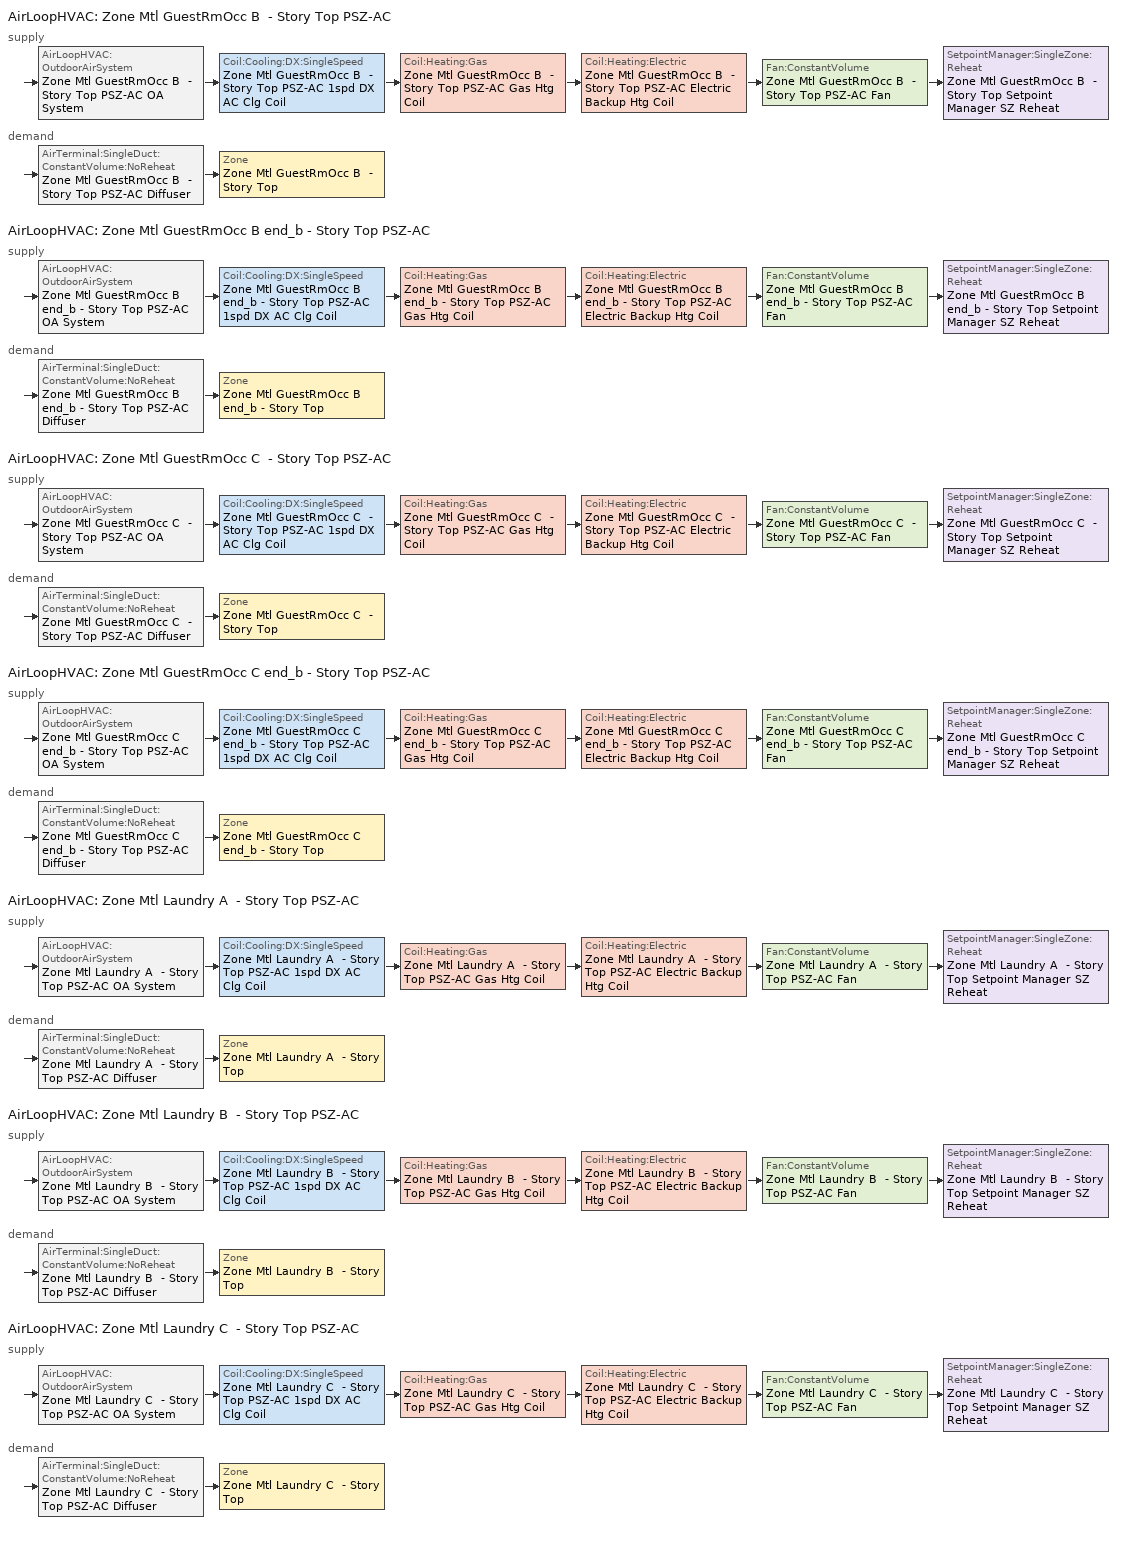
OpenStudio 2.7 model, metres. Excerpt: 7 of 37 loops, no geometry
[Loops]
AirLoopHVAC 'Zone Mtl GuestRmOcc B  - Story Top PSZ-AC'
 supply: AirLoopHVAC:OutdoorAirSystem 'Zone Mtl GuestRmOcc B  - Story Top PSZ-AC OA System' > Coil:Cooling:DX:SingleSpeed 'Zone Mtl GuestRmOcc B  - Story Top PSZ-AC 1spd DX AC Clg Coil' > Coil:Heating:Gas 'Zone Mtl GuestRmOcc B  - Story Top PSZ-AC Gas Htg Coil' > Coil:Heating:Electric 'Zone Mtl GuestRmOcc B  - Story Top PSZ-AC Electric Backup Htg Coil' > Fan:ConstantVolume 'Zone Mtl GuestRmOcc B  - Story Top PSZ-AC Fan' > SetpointManager:SingleZone:Reheat 'Zone Mtl GuestRmOcc B  - Story Top Setpoint Manager SZ Reheat'
 demand: AirTerminal:SingleDuct:ConstantVolume:NoReheat 'Zone Mtl GuestRmOcc B  - Story Top PSZ-AC Diffuser' > Zone 'Zone Mtl GuestRmOcc B  - Story Top'
AirLoopHVAC 'Zone Mtl GuestRmOcc B end_b - Story Top PSZ-AC'
 supply: AirLoopHVAC:OutdoorAirSystem 'Zone Mtl GuestRmOcc B end_b - Story Top PSZ-AC OA System' > Coil:Cooling:DX:SingleSpeed 'Zone Mtl GuestRmOcc B end_b - Story Top PSZ-AC 1spd DX AC Clg Coil' > Coil:Heating:Gas 'Zone Mtl GuestRmOcc B end_b - Story Top PSZ-AC Gas Htg Coil' > Coil:Heating:Electric 'Zone Mtl GuestRmOcc B end_b - Story Top PSZ-AC Electric Backup Htg Coil' > Fan:ConstantVolume 'Zone Mtl GuestRmOcc B end_b - Story Top PSZ-AC Fan' > SetpointManager:SingleZone:Reheat 'Zone Mtl GuestRmOcc B end_b - Story Top Setpoint Manager SZ Reheat'
 demand: AirTerminal:SingleDuct:ConstantVolume:NoReheat 'Zone Mtl GuestRmOcc B end_b - Story Top PSZ-AC Diffuser' > Zone 'Zone Mtl GuestRmOcc B end_b - Story Top'
AirLoopHVAC 'Zone Mtl GuestRmOcc C  - Story Top PSZ-AC'
 supply: AirLoopHVAC:OutdoorAirSystem 'Zone Mtl GuestRmOcc C  - Story Top PSZ-AC OA System' > Coil:Cooling:DX:SingleSpeed 'Zone Mtl GuestRmOcc C  - Story Top PSZ-AC 1spd DX AC Clg Coil' > Coil:Heating:Gas 'Zone Mtl GuestRmOcc C  - Story Top PSZ-AC Gas Htg Coil' > Coil:Heating:Electric 'Zone Mtl GuestRmOcc C  - Story Top PSZ-AC Electric Backup Htg Coil' > Fan:ConstantVolume 'Zone Mtl GuestRmOcc C  - Story Top PSZ-AC Fan' > SetpointManager:SingleZone:Reheat 'Zone Mtl GuestRmOcc C  - Story Top Setpoint Manager SZ Reheat'
 demand: AirTerminal:SingleDuct:ConstantVolume:NoReheat 'Zone Mtl GuestRmOcc C  - Story Top PSZ-AC Diffuser' > Zone 'Zone Mtl GuestRmOcc C  - Story Top'
AirLoopHVAC 'Zone Mtl GuestRmOcc C end_b - Story Top PSZ-AC'
 supply: AirLoopHVAC:OutdoorAirSystem 'Zone Mtl GuestRmOcc C end_b - Story Top PSZ-AC OA System' > Coil:Cooling:DX:SingleSpeed 'Zone Mtl GuestRmOcc C end_b - Story Top PSZ-AC 1spd DX AC Clg Coil' > Coil:Heating:Gas 'Zone Mtl GuestRmOcc C end_b - Story Top PSZ-AC Gas Htg Coil' > Coil:Heating:Electric 'Zone Mtl GuestRmOcc C end_b - Story Top PSZ-AC Electric Backup Htg Coil' > Fan:ConstantVolume 'Zone Mtl GuestRmOcc C end_b - Story Top PSZ-AC Fan' > SetpointManager:SingleZone:Reheat 'Zone Mtl GuestRmOcc C end_b - Story Top Setpoint Manager SZ Reheat'
 demand: AirTerminal:SingleDuct:ConstantVolume:NoReheat 'Zone Mtl GuestRmOcc C end_b - Story Top PSZ-AC Diffuser' > Zone 'Zone Mtl GuestRmOcc C end_b - Story Top'
AirLoopHVAC 'Zone Mtl Laundry A  - Story Top PSZ-AC'
 supply: AirLoopHVAC:OutdoorAirSystem 'Zone Mtl Laundry A  - Story Top PSZ-AC OA System' > Coil:Cooling:DX:SingleSpeed 'Zone Mtl Laundry A  - Story Top PSZ-AC 1spd DX AC Clg Coil' > Coil:Heating:Gas 'Zone Mtl Laundry A  - Story Top PSZ-AC Gas Htg Coil' > Coil:Heating:Electric 'Zone Mtl Laundry A  - Story Top PSZ-AC Electric Backup Htg Coil' > Fan:ConstantVolume 'Zone Mtl Laundry A  - Story Top PSZ-AC Fan' > SetpointManager:SingleZone:Reheat 'Zone Mtl Laundry A  - Story Top Setpoint Manager SZ Reheat'
 demand: AirTerminal:SingleDuct:ConstantVolume:NoReheat 'Zone Mtl Laundry A  - Story Top PSZ-AC Diffuser' > Zone 'Zone Mtl Laundry A  - Story Top'
AirLoopHVAC 'Zone Mtl Laundry B  - Story Top PSZ-AC'
 supply: AirLoopHVAC:OutdoorAirSystem 'Zone Mtl Laundry B  - Story Top PSZ-AC OA System' > Coil:Cooling:DX:SingleSpeed 'Zone Mtl Laundry B  - Story Top PSZ-AC 1spd DX AC Clg Coil' > Coil:Heating:Gas 'Zone Mtl Laundry B  - Story Top PSZ-AC Gas Htg Coil' > Coil:Heating:Electric 'Zone Mtl Laundry B  - Story Top PSZ-AC Electric Backup Htg Coil' > Fan:ConstantVolume 'Zone Mtl Laundry B  - Story Top PSZ-AC Fan' > SetpointManager:SingleZone:Reheat 'Zone Mtl Laundry B  - Story Top Setpoint Manager SZ Reheat'
 demand: AirTerminal:SingleDuct:ConstantVolume:NoReheat 'Zone Mtl Laundry B  - Story Top PSZ-AC Diffuser' > Zone 'Zone Mtl Laundry B  - Story Top'
AirLoopHVAC 'Zone Mtl Laundry C  - Story Top PSZ-AC'
 supply: AirLoopHVAC:OutdoorAirSystem 'Zone Mtl Laundry C  - Story Top PSZ-AC OA System' > Coil:Cooling:DX:SingleSpeed 'Zone Mtl Laundry C  - Story Top PSZ-AC 1spd DX AC Clg Coil' > Coil:Heating:Gas 'Zone Mtl Laundry C  - Story Top PSZ-AC Gas Htg Coil' > Coil:Heating:Electric 'Zone Mtl Laundry C  - Story Top PSZ-AC Electric Backup Htg Coil' > Fan:ConstantVolume 'Zone Mtl Laundry C  - Story Top PSZ-AC Fan' > SetpointManager:SingleZone:Reheat 'Zone Mtl Laundry C  - Story Top Setpoint Manager SZ Reheat'
 demand: AirTerminal:SingleDuct:ConstantVolume:NoReheat 'Zone Mtl Laundry C  - Story Top PSZ-AC Diffuser' > Zone 'Zone Mtl Laundry C  - Story Top'
[Sizing:Zone] Zone Cooling Design Supply Air Temperature Input Method=SupplyAirTemperature; Zone Cooling Design Supply Air Temperature {C}=12.7778; Zone Cooling Design Supply Air Temperature Difference {deltaC}=11.11; Zone Heating Design Supply Air Temperature Input Method=SupplyAirTemperature; Zone Heating Design Supply Air Temperature {C}=50; Zone Heating Design Supply Air Temperature Difference {deltaC}=11.11; Zone Cooling Design Supply Air Humidity Ratio {kg-H2O/kg-air}=0.0085; Zone Heating Design Supply Air Humidity Ratio {kg-H2O/kg-air}=0.008; Cooling Design Air Flow Method=DesignDay; Heating Design Air Flow Method=DesignDay; Account for Dedicated Outdoor Air System=No; Dedicated Outdoor Air System Control Strategy=NeutralSupplyAir; Dedicated Outdoor Air Low Setpoint Temperature for Design {C}=autosize; Dedicated Outdoor Air High Setpoint Temperature for Design {C}=autosize
Zone Mtl Laundry A  - Story Top; Zone Mtl Laundry B  - Story Top; Zone Mtl Laundry C  - Story Top; Zone Mtl GuestRmOcc B  - Story Top; Zone Mtl GuestRmOcc C  - Story Top; Zone Mtl GuestRmOcc B end_b - Story Top; Zone Mtl GuestRmOcc C end_b - Story Top
[Zone equipment]
Zone Mtl Laundry A  - Story Top: Zone Mtl Laundry A  - Story Top PSZ-AC Diffuser
Zone Mtl Laundry B  - Story Top: Zone Mtl Laundry B  - Story Top PSZ-AC Diffuser
Zone Mtl Laundry C  - Story Top: Zone Mtl Laundry C  - Story Top PSZ-AC Diffuser
Zone Mtl GuestRmOcc B  - Story Top: Zone Mtl GuestRmOcc B  - Story Top PSZ-AC Diffuser
Zone Mtl GuestRmOcc C  - Story Top: Zone Mtl GuestRmOcc C  - Story Top PSZ-AC Diffuser
Zone Mtl GuestRmOcc B end_b - Story Top: Zone Mtl GuestRmOcc B end_b - Story Top PSZ-AC Diffuser
Zone Mtl GuestRmOcc C end_b - Story Top: Zone Mtl GuestRmOcc C end_b - Story Top PSZ-AC Diffuser
[AirLoopHVAC] Availability Schedule=Always On Discrete; Design Supply Air Flow Rate {m3/s}=AutoSize
Zone Mtl GuestRmOcc B  - Story Top PSZ-AC; Zone Mtl GuestRmOcc B end_b - Story Top PSZ-AC; Zone Mtl GuestRmOcc C  - Story Top PSZ-AC; Zone Mtl GuestRmOcc C end_b - Story Top PSZ-AC; Zone Mtl Laundry A  - Story Top PSZ-AC; Zone Mtl Laundry B  - Story Top PSZ-AC; Zone Mtl Laundry C  - Story Top PSZ-AC
[Sizing:System] Type of Load to Size On=Sensible; Design Outdoor Air Flow Rate {m3/s}=Autosize; Central Heating Maximum System Air Flow Ratio=1; Preheat Design Temperature {C}=7.22222; Preheat Design Humidity Ratio {kg-H2O/kg-Air}=0.008; Precool Design Temperature {C}=12.7778; Precool Design Humidity Ratio {kg-H2O/kg-Air}=0.008; Central Cooling Design Supply Air Temperature {C}=12.7778; Central Heating Design Supply Air Temperature {C}=50; Sizing Option=Coincident; 100% Outdoor Air in Cooling=No; 100% Outdoor Air in Heating=No; Central Cooling Design Supply Air Humidity Ratio {kg-H2O/kg-Air}=0.0085; Central Heating Design Supply Air Humidity Ratio {kg-H2O/kg-Air}=0.008; Cooling Design Air Flow Method=DesignDay; Cooling Design Air Flow Rate {m3/s}=0; Heating Design Air Flow Method=DesignDay; Heating Design Air Flow Rate {m3/s}=0; System Outdoor Air Method=ZoneSum; Zone Maximum Outdoor Air Fraction=1; Cooling Supply Air Flow Rate Per Floor Area {m3/s-m2}=0.00996765; Cooling Fraction of Autosized Cooling Supply Air Flow Rate=1; Cooling Supply Air Flow Rate Per Unit Cooling Capacity {m3/s-W}=3.94755e-05; Heating Supply Air Flow Rate Per Floor Area {m3/s-m2}=0.00996765; Heating Fraction of Autosized Heating Supply Air Flow Rate=1; Heating Fraction of Autosized Cooling Supply Air Flow Rate=1; Heating Supply Air Flow Rate Per Unit Heating Capacity {m3/s-W}=3.15882e-05; Cooling Design Capacity Method=CoolingDesignCapacity; Cooling Design Capacity {W}=autosize; Cooling Design Capacity Per Floor Area {W/m2}=234.7; Fraction of Autosized Cooling Design Capacity=1; Heating Design Capacity Method=HeatingDesignCapacity; Heating Design Capacity {W}=autosize; Heating Design Capacity Per Floor Area {W/m2}=157; Fraction of Autosized Heating Design Capacity=1; Central Cooling Capacity Control Method=OnOff
Zone Mtl GuestRmOcc B  - Story Top PSZ-AC; Zone Mtl GuestRmOcc B end_b - Story Top PSZ-AC; Zone Mtl GuestRmOcc C  - Story Top PSZ-AC; Zone Mtl GuestRmOcc C end_b - Story Top PSZ-AC; Zone Mtl Laundry A  - Story Top PSZ-AC; Zone Mtl Laundry B  - Story Top PSZ-AC; Zone Mtl Laundry C  - Story Top PSZ-AC
[SetpointManager:SingleZone:Reheat] Minimum Supply Air Temperature {C}=12.7778; Maximum Supply Air Temperature {C}=50
Name | Control Zone | Setpoint Node or NodeList
Zone Mtl GuestRmOcc B  - Story Top Setpoint Manager SZ Reheat | Zone Mtl GuestRmOcc B  - Story Top | Zone Mtl GuestRmOcc B  - Story Top PSZ-AC Supply Outlet Node
Zone Mtl GuestRmOcc B end_b - Story Top Setpoint Manager SZ Reheat | Zone Mtl GuestRmOcc B end_b - Story Top | Zone Mtl GuestRmOcc B end_b - Story Top PSZ-AC Supply Outlet Node
Zone Mtl GuestRmOcc C  - Story Top Setpoint Manager SZ Reheat | Zone Mtl GuestRmOcc C  - Story Top | Zone Mtl GuestRmOcc C  - Story Top PSZ-AC Supply Outlet Node
Zone Mtl GuestRmOcc C end_b - Story Top Setpoint Manager SZ Reheat | Zone Mtl GuestRmOcc C end_b - Story Top | Zone Mtl GuestRmOcc C end_b - Story Top PSZ-AC Supply Outlet Node
Zone Mtl Laundry A  - Story Top Setpoint Manager SZ Reheat | Zone Mtl Laundry A  - Story Top | Zone Mtl Laundry A  - Story Top PSZ-AC Supply Outlet Node
Zone Mtl Laundry B  - Story Top Setpoint Manager SZ Reheat | Zone Mtl Laundry B  - Story Top | Zone Mtl Laundry B  - Story Top PSZ-AC Supply Outlet Node
Zone Mtl Laundry C  - Story Top Setpoint Manager SZ Reheat | Zone Mtl Laundry C  - Story Top | Zone Mtl Laundry C  - Story Top PSZ-AC Supply Outlet Node
[Fan:ConstantVolume] Availability Schedule=Always On Discrete; Fan Total Efficiency=0.54; Pressure Rise {Pa}=622.722; Maximum Flow Rate {m3/s}=AutoSize; Motor Efficiency=0.9; Motor In Airstream Fraction=1
Zone Mtl GuestRmOcc B  - Story Top PSZ-AC Fan; Zone Mtl GuestRmOcc B end_b - Story Top PSZ-AC Fan; Zone Mtl GuestRmOcc C  - Story Top PSZ-AC Fan; Zone Mtl GuestRmOcc C end_b - Story Top PSZ-AC Fan; Zone Mtl Laundry A  - Story Top PSZ-AC Fan; Zone Mtl Laundry B  - Story Top PSZ-AC Fan; Zone Mtl Laundry C  - Story Top PSZ-AC Fan
[Coil:Heating:Gas] Availability Schedule=Always On Discrete; Gas Burner Efficiency=0.8; Nominal Capacity {W}=AutoSize; Parasitic Electric Load {W}=0; Parasitic Gas Load {W}=0
Zone Mtl GuestRmOcc B  - Story Top PSZ-AC Gas Htg Coil; Zone Mtl GuestRmOcc B end_b - Story Top PSZ-AC Gas Htg Coil; Zone Mtl GuestRmOcc C  - Story Top PSZ-AC Gas Htg Coil; Zone Mtl GuestRmOcc C end_b - Story Top PSZ-AC Gas Htg Coil; Zone Mtl Laundry A  - Story Top PSZ-AC Gas Htg Coil; Zone Mtl Laundry B  - Story Top PSZ-AC Gas Htg Coil; Zone Mtl Laundry C  - Story Top PSZ-AC Gas Htg Coil
[Coil:Heating:Electric] Availability Schedule=Always On Discrete; Efficiency=1
Zone Mtl GuestRmOcc B  - Story Top PSZ-AC Electric Backup Htg Coil; Zone Mtl GuestRmOcc B end_b - Story Top PSZ-AC Electric Backup Htg Coil; Zone Mtl GuestRmOcc C  - Story Top PSZ-AC Electric Backup Htg Coil; Zone Mtl GuestRmOcc C end_b - Story Top PSZ-AC Electric Backup Htg Coil; Zone Mtl Laundry A  - Story Top PSZ-AC Electric Backup Htg Coil; Zone Mtl Laundry B  - Story Top PSZ-AC Electric Backup Htg Coil; Zone Mtl Laundry C  - Story Top PSZ-AC Electric Backup Htg Coil
[Coil:Cooling:DX:SingleSpeed] Availability Schedule=Always On Discrete; Rated Total Cooling Capacity {W}=autosize; Rated Sensible Heat Ratio=autosize; Rated COP {W/W}=3; Rated Air Flow Rate {m3/s}=autosize; Rated Evaporator Fan Power Per Volume Flow Rate {W/(m3/s)}=773.3; Condenser Type=AirCooled; Evaporative Condenser Effectiveness=0; Evaporative Condenser Air Flow Rate {m3/s}=Autosize; Evaporative Condenser Pump Rated Power Consumption {W}=Autosize; Crankcase Heater Capacity {W}=0; Maximum Outdoor Dry-Bulb Temperature for Crankcase Heater Operation {C}=0; Basin Heater Capacity {W/K}=0; Basin Heater Setpoint Temperature {C}=10
Name | Total Cooling Capacity Function of Temperature Curve | Total Cooling Capacity Function of Flow Fraction Curve | Energy Input Ratio Function of Temperature Curve | Energy Input Ratio Function of Flow Fraction Curve | Part Load Fraction Correlation Curve
Zone Mtl GuestRmOcc B  - Story Top PSZ-AC 1spd DX AC Clg Coil | Curve Biquadratic 119 | Curve Quadratic 178 | Curve Biquadratic 120 | Curve Quadratic 179 | Curve Quadratic 180
Zone Mtl GuestRmOcc B end_b - Story Top PSZ-AC 1spd DX AC Clg Coil | Curve Biquadratic 123 | Curve Quadratic 184 | Curve Biquadratic 124 | Curve Quadratic 185 | Curve Quadratic 186
Zone Mtl GuestRmOcc C  - Story Top PSZ-AC 1spd DX AC Clg Coil | Curve Biquadratic 127 | Curve Quadratic 190 | Curve Biquadratic 128 | Curve Quadratic 191 | Curve Quadratic 192
Zone Mtl GuestRmOcc C end_b - Story Top PSZ-AC 1spd DX AC Clg Coil | Curve Biquadratic 131 | Curve Quadratic 196 | Curve Biquadratic 132 | Curve Quadratic 197 | Curve Quadratic 198
Zone Mtl Laundry A  - Story Top PSZ-AC 1spd DX AC Clg Coil | Curve Biquadratic 135 | Curve Quadratic 202 | Curve Biquadratic 136 | Curve Quadratic 203 | Curve Quadratic 204
Zone Mtl Laundry B  - Story Top PSZ-AC 1spd DX AC Clg Coil | Curve Biquadratic 139 | Curve Quadratic 208 | Curve Biquadratic 140 | Curve Quadratic 209 | Curve Quadratic 210
Zone Mtl Laundry C  - Story Top PSZ-AC 1spd DX AC Clg Coil | Curve Biquadratic 143 | Curve Quadratic 214 | Curve Biquadratic 144 | Curve Quadratic 215 | Curve Quadratic 216
[Controller:OutdoorAir] Minimum Outdoor Air Flow Rate {m3/s}=0; Maximum Outdoor Air Flow Rate {m3/s}=Autosize; Economizer Control Type=NoEconomizer; Economizer Control Action Type=ModulateFlow; Economizer Maximum Limit Dry-Bulb Temperature {C}=28; Economizer Maximum Limit Enthalpy {J/kg}=64000; Lockout Type=NoLockout; Minimum Limit Type=FixedMinimum; Minimum Outdoor Air Schedule=Always On Discrete; High Humidity Control=No; Heat Recovery Bypass Control Type=BypassWhenWithinEconomizerLimits
Name | Controller Mechanical Ventilation
Zone Mtl GuestRmOcc B  - Story Top PSZ-AC OA System Controller | Controller Mechanical Ventilation 30
Zone Mtl GuestRmOcc B end_b - Story Top PSZ-AC OA System Controller | Controller Mechanical Ventilation 31
Zone Mtl GuestRmOcc C  - Story Top PSZ-AC OA System Controller | Controller Mechanical Ventilation 32
Zone Mtl GuestRmOcc C end_b - Story Top PSZ-AC OA System Controller | Controller Mechanical Ventilation 33
Zone Mtl Laundry A  - Story Top PSZ-AC OA System Controller | Controller Mechanical Ventilation 34
Zone Mtl Laundry B  - Story Top PSZ-AC OA System Controller | Controller Mechanical Ventilation 35
Zone Mtl Laundry C  - Story Top PSZ-AC OA System Controller | Controller Mechanical Ventilation 36
[Controller:MechanicalVentilation] Availability Schedule=Always On Discrete; System Outdoor Air Method=ZoneSum
Controller Mechanical Ventilation 30; Controller Mechanical Ventilation 31; Controller Mechanical Ventilation 32; Controller Mechanical Ventilation 33; Controller Mechanical Ventilation 34; Controller Mechanical Ventilation 35; Controller Mechanical Ventilation 36
[AirLoopHVAC:OutdoorAirSystem]
Name | Controller
Zone Mtl GuestRmOcc B  - Story Top PSZ-AC OA System | Zone Mtl GuestRmOcc B  - Story Top PSZ-AC OA System Controller
Zone Mtl GuestRmOcc B end_b - Story Top PSZ-AC OA System | Zone Mtl GuestRmOcc B end_b - Story Top PSZ-AC OA System Controller
Zone Mtl GuestRmOcc C  - Story Top PSZ-AC OA System | Zone Mtl GuestRmOcc C  - Story Top PSZ-AC OA System Controller
Zone Mtl GuestRmOcc C end_b - Story Top PSZ-AC OA System | Zone Mtl GuestRmOcc C end_b - Story Top PSZ-AC OA System Controller
Zone Mtl Laundry A  - Story Top PSZ-AC OA System | Zone Mtl Laundry A  - Story Top PSZ-AC OA System Controller
Zone Mtl Laundry B  - Story Top PSZ-AC OA System | Zone Mtl Laundry B  - Story Top PSZ-AC OA System Controller
Zone Mtl Laundry C  - Story Top PSZ-AC OA System | Zone Mtl Laundry C  - Story Top PSZ-AC OA System Controller
[AirTerminal:SingleDuct:ConstantVolume:NoReheat] Availability Schedule=Always On Discrete; Maximum Air Flow Rate {m3/s}=AutoSize
Zone Mtl GuestRmOcc B  - Story Top PSZ-AC Diffuser; Zone Mtl GuestRmOcc B end_b - Story Top PSZ-AC Diffuser; Zone Mtl GuestRmOcc C  - Story Top PSZ-AC Diffuser; Zone Mtl GuestRmOcc C end_b - Story Top PSZ-AC Diffuser; Zone Mtl Laundry A  - Story Top PSZ-AC Diffuser; Zone Mtl Laundry B  - Story Top PSZ-AC Diffuser; Zone Mtl Laundry C  - Story Top PSZ-AC Diffuser
[Schedule:Constant]
Always On Discrete: Value=1
[Curve:Biquadratic] Minimum Value of x=-100; Maximum Value of x=100; Minimum Value of y=-100; Maximum Value of y=100
Name | Coefficient1 Constant | Coefficient2 x | Coefficient3 x**2 | Coefficient4 y | Coefficient5 y**2 | Coefficient6 x*y
Curve Biquadratic 119; Curve Biquadratic 123; Curve Biquadratic 127; Curve Biquadratic 131; Curve Biquadratic 135; Curve Biquadratic 139; Curve Biquadratic 143 | 0.971212 | -0.0152755 | 0.00144345 | -0.00039321 | -6.8364e-06 | -0.000290596
Curve Biquadratic 120; Curve Biquadratic 124; Curve Biquadratic 128; Curve Biquadratic 132; Curve Biquadratic 136; Curve Biquadratic 140; Curve Biquadratic 144 | 0.286871 | 0.0239022 | -0.000810648 | 0.0134585 | 0.000338936 | -0.000487004
[Curve:Quadratic]
Name | Coefficient1 Constant | Coefficient2 x | Coefficient3 x**2 | Minimum Value of x | Maximum Value of x | Minimum Curve Output | Maximum Curve Output
Curve Quadratic 178; Curve Quadratic 179; Curve Quadratic 184; Curve Quadratic 185; Curve Quadratic 190; Curve Quadratic 191; Curve Quadratic 196; Curve Quadratic 197; Curve Quadratic 202; Curve Quadratic 203; Curve Quadratic 208; Curve Quadratic 209; Curve Quadratic 214; Curve Quadratic 215 | 1 | 0 | 0 | -100 | 100
Curve Quadratic 180; Curve Quadratic 186; Curve Quadratic 192; Curve Quadratic 198; Curve Quadratic 204; Curve Quadratic 210; Curve Quadratic 216 | 0.909496 | 0.0986477 | -0.00819488 | 0 | 1 | 0.7 | 1
